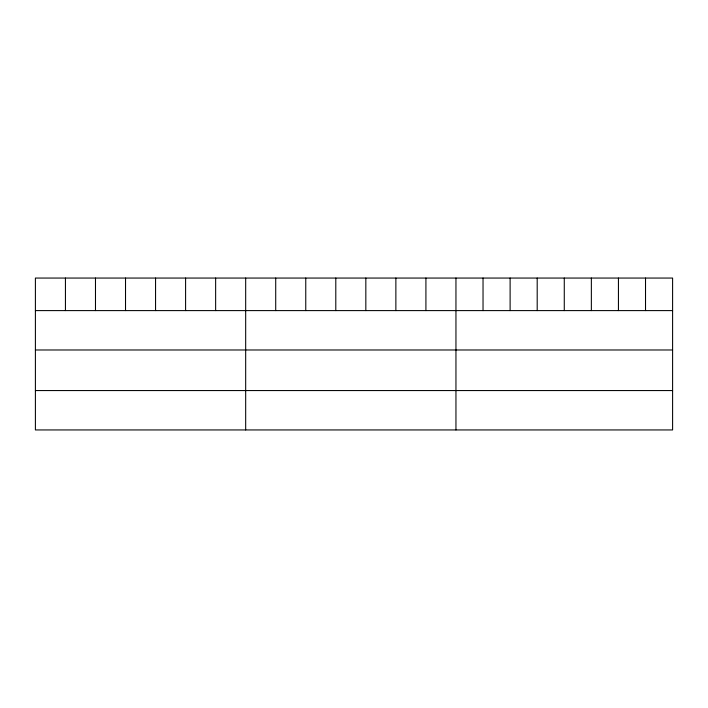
<?xml version="1.0" encoding="UTF-8"?>
<svg xmlns="http://www.w3.org/2000/svg" width="708" height="708" viewBox="0 0 708 708"><rect width="100%" height="100%" fill="white"/><g stroke="black" fill="none" stroke-linecap="round" stroke-linejoin="round"><path stroke-width="1.06" d="M672.6 310.6L672.6 429.942L35.4 429.942L35.4 278.058L672.6 278.058L672.6 310.6L35.4 310.6M35.4 349.982L672.6 349.982M35.4 390.559L672.6 390.559M645.519 278.058L645.519 310.6M618.438 278.058L618.438 310.6M591.357 278.058L591.357 310.6M564.276 278.058L564.276 310.6M537.195 278.058L537.195 310.6M510.114 278.058L510.114 310.6M483.033 278.058L483.033 310.6M455.952 278.058L455.952 429.942M425.915 278.058L425.915 310.6M395.869 278.058L395.869 310.6M365.832 278.058L365.832 310.6M335.796 278.058L335.796 310.6M305.759 278.058L305.759 310.6M275.713 278.058L275.713 310.6M245.676 278.058L245.676 429.942M215.639 278.058L215.639 310.6M185.593 278.058L185.593 310.6M155.556 278.058L155.556 310.6M125.52 278.058L125.52 310.6M95.483 278.058L95.483 310.6M65.437 278.058L65.437 310.6"/></g></svg>
